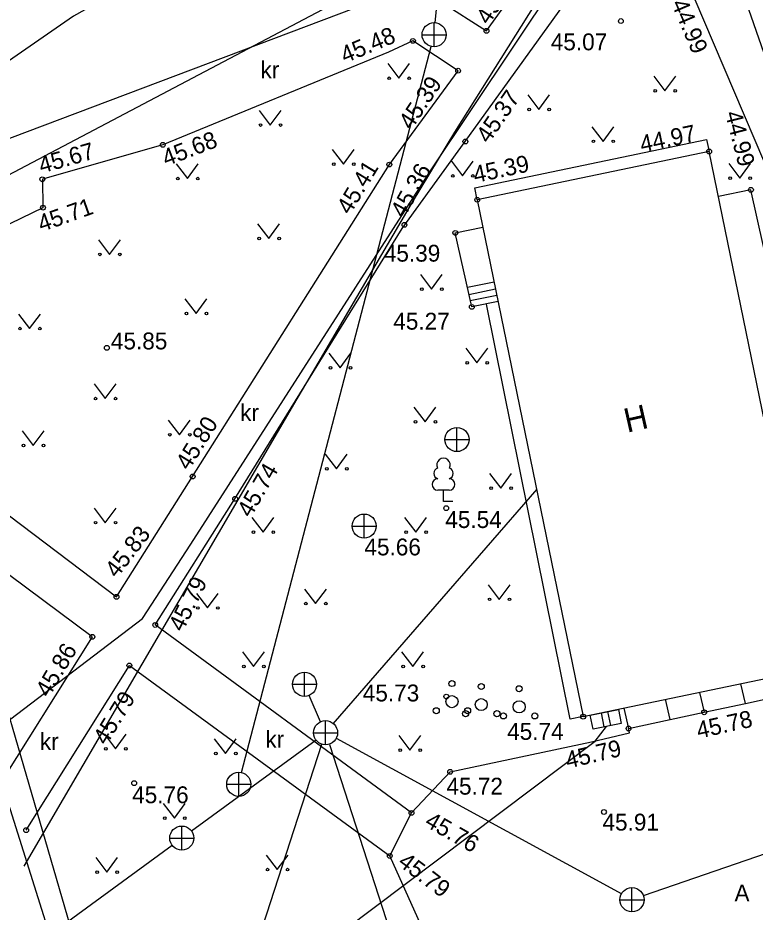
# Model space of a CAD drawing. Extents: x 641934 to 642134, y 6456183 to 6456320.
# Drawn here: x 642010.42 to 642041, y 6456250.89 to 6456287.96 of the extents above; entities that cross this region are included whole.
import ezdxf

# ---------------------------------------------------------------- set-up
doc = ezdxf.new("R2010")
doc.units = 0
for name, color, linetype in [('HALJASTUS', 7, 'Continuous'), ('HOONE', 7, 'Continuous'), ('HOONEDET', 7, 'Continuous'), ('KKAEV', 7, 'Continuous'), ('KORGUS', 7, 'Continuous'), ('KTRASS', 7, 'Continuous'), ('MOOTPIIR', 7, 'Continuous'), ('MPKAABEL', 7, 'Continuous'), ('POST', 7, 'Continuous'), ('PUU', 7, 'Continuous'), ('RAJATIS', 7, 'Continuous'), ('TEE', 7, 'Continuous'), ('TTRASS', 7, 'Continuous'), ('VTRASS', 7, 'Continuous')]:
    doc.layers.add(name, color=color, linetype=linetype)

msp = doc.modelspace()

# ---------------------------------------------------------------- linework, layer by layer
at = {"layer": 'HALJASTUS'}
for p, q in [((642025.756, 6456286.066), (642026.219, 6456285.459)), ((642026.219, 6456285.459), (642026.665, 6456286.066)), ((642036.793, 6456285.546), (642037.256, 6456284.939)), ((642037.256, 6456284.939), (642037.702, 6456285.546)), ((642031.564, 6456284.769), (642032.027, 6456284.162)), ((642032.027, 6456284.162), (642032.473, 6456284.769)), ((642020.422, 6456284.13), (642020.886, 6456283.523)), ((642020.886, 6456283.523), (642021.331, 6456284.13)), ((642034.223, 6456283.453), (642034.687, 6456282.846)), ((642034.687, 6456282.846), (642035.132, 6456283.453)), ((642023.455, 6456282.507), (642023.918, 6456281.901)), ((642023.918, 6456281.901), (642024.364, 6456282.507)), ((642016.984, 6456281.907), (642017.448, 6456281.3)), ((642017.448, 6456281.3), (642017.893, 6456281.907)), ((642028.397, 6456282.018), (642028.86, 6456281.411)), ((642028.86, 6456281.411), (642029.306, 6456282.018)), ((642039.9, 6456281.928), (642040.364, 6456281.321)), ((642040.364, 6456281.321), (642040.809, 6456281.928)), ((642020.361, 6456279.425), (642020.824, 6456278.818)), ((642020.824, 6456278.818), (642021.27, 6456279.425)), ((642013.758, 6456278.767), (642014.221, 6456278.16)), ((642014.221, 6456278.16), (642014.667, 6456278.767)), ((642027.112, 6456277.324), (642027.576, 6456276.717)), ((642027.576, 6456276.717), (642028.021, 6456277.324)), ((642017.343, 6456276.315), (642017.806, 6456275.709)), ((642017.806, 6456275.709), (642018.252, 6456276.315)), ((642010.441, 6456275.687), (642010.905, 6456275.081)), ((642010.905, 6456275.081), (642011.35, 6456275.687)), ((642023.318, 6456274.065), (642023.781, 6456273.458)), ((642023.781, 6456273.458), (642024.227, 6456274.065)), ((642028.995, 6456274.274), (642029.458, 6456273.667)), ((642029.458, 6456273.667), (642029.904, 6456274.274)), ((642013.578, 6456272.787), (642014.042, 6456272.18)), ((642014.042, 6456272.18), (642014.487, 6456272.787)), ((642026.843, 6456271.822), (642027.307, 6456271.215)), ((642027.307, 6456271.215), (642027.752, 6456271.822)), ((642016.656, 6456271.292), (642017.119, 6456270.685)), ((642017.119, 6456270.685), (642017.565, 6456271.292)), ((642010.591, 6456270.844), (642011.054, 6456270.237)), ((642011.054, 6456270.237), (642011.5, 6456270.844)), ((642023.168, 6456269.879), (642023.632, 6456269.272)), ((642023.632, 6456269.272), (642024.077, 6456269.879)), ((642029.981, 6456269.071), (642030.444, 6456268.465)), ((642030.444, 6456268.465), (642030.889, 6456269.071)), ((642013.578, 6456267.644), (642014.042, 6456267.038)), ((642014.042, 6456267.038), (642014.487, 6456267.644)), ((642020.121, 6456267.247), (642020.584, 6456266.641)), ((642020.584, 6456266.641), (642021.03, 6456267.247)), ((642026.455, 6456267.247), (642026.918, 6456266.641)), ((642026.918, 6456266.641), (642027.364, 6456267.247)), ((642029.921, 6456264.467), (642030.384, 6456263.86)), ((642030.384, 6456263.86), (642030.83, 6456264.467)), ((642017.82, 6456264.108), (642018.283, 6456263.501)), ((642018.283, 6456263.501), (642018.729, 6456264.108)), ((642022.302, 6456264.287), (642022.765, 6456263.681)), ((642022.765, 6456263.681), (642023.211, 6456264.287)), ((642019.732, 6456261.686), (642020.196, 6456261.079)), ((642020.196, 6456261.079), (642020.641, 6456261.686)), ((642026.335, 6456261.686), (642026.799, 6456261.079)), ((642026.799, 6456261.079), (642027.244, 6456261.686)), ((642014.003, 6456258.267), (642014.467, 6456257.66)), ((642014.467, 6456257.66), (642014.912, 6456258.267)), ((642018.562, 6456258.079), (642019.025, 6456257.472)), ((642019.025, 6456257.472), (642019.471, 6456258.079)), ((642026.216, 6456258.218), (642026.679, 6456257.611)), ((642026.679, 6456257.611), (642027.125, 6456258.218)), ((642016.445, 6456255.397), (642016.908, 6456254.79)), ((642016.908, 6456254.79), (642017.354, 6456255.397)), ((642020.713, 6456253.261), (642021.177, 6456252.654)), ((642021.177, 6456252.654), (642021.622, 6456253.261)), ((642013.645, 6456253.159), (642014.108, 6456252.552)), ((642014.108, 6456252.552), (642014.554, 6456253.159))]:
    msp.add_line(p, q, dxfattribs=at)
for centre in [(642025.818, 6456285.459), (642026.647, 6456285.459), (642036.855, 6456284.939), (642037.684, 6456284.939), (642031.626, 6456284.162), (642032.455, 6456284.162), (642020.485, 6456283.523), (642021.314, 6456283.523), (642034.286, 6456282.846), (642035.114, 6456282.846), (642023.517, 6456281.901), (642024.346, 6456281.901), (642028.459, 6456281.411), (642029.288, 6456281.411), (642039.962, 6456281.321), (642040.791, 6456281.321), (642017.047, 6456281.3), (642017.876, 6456281.3), (642020.423, 6456278.818), (642021.252, 6456278.818), (642013.82, 6456278.16), (642014.649, 6456278.16), (642027.175, 6456276.717), (642028.003, 6456276.717), (642017.405, 6456275.709), (642018.234, 6456275.709), (642010.504, 6456275.081), (642011.332, 6456275.081), (642029.057, 6456273.667), (642029.886, 6456273.667), (642023.38, 6456273.458), (642024.209, 6456273.458), (642013.641, 6456272.18), (642014.47, 6456272.18), (642026.906, 6456271.215), (642027.734, 6456271.215), (642016.718, 6456270.685), (642017.547, 6456270.685), (642010.653, 6456270.237), (642011.482, 6456270.237), (642023.231, 6456269.272), (642024.059, 6456269.272), (642030.043, 6456268.465), (642030.872, 6456268.465), (642013.641, 6456267.038), (642014.47, 6456267.038), (642020.183, 6456266.641), (642021.012, 6456266.641), (642026.517, 6456266.641), (642027.346, 6456266.641), (642022.364, 6456263.681), (642023.193, 6456263.681), (642029.983, 6456263.86), (642030.812, 6456263.86), (642017.882, 6456263.501), (642018.711, 6456263.501), (642019.795, 6456261.079), (642020.623, 6456261.079), (642026.398, 6456261.079), (642027.227, 6456261.079), (642014.066, 6456257.66), (642014.895, 6456257.66), (642026.278, 6456257.611), (642027.107, 6456257.611), (642018.624, 6456257.472), (642019.453, 6456257.472), (642016.507, 6456254.79), (642017.336, 6456254.79), (642013.707, 6456252.552), (642014.536, 6456252.552), (642020.776, 6456252.654), (642021.604, 6456252.654)]:
    msp.add_circle(centre, 0.055, dxfattribs=at)
at = {"layer": 'HOONE'}
for points in [[(642033.865, 6456258.997), (642043.483, 6456261), (642039.088, 6456282.427), (642029.47, 6456280.424), (642033.865, 6456258.997)], [(642041.385, 6456271.213), (642042.897, 6456271.557), (642040.821, 6456280.834), (642039.476, 6456280.556)], [(642030.333, 6456276.208), (642029.243, 6456275.981), (642028.56, 6456279.05), (642029.707, 6456279.29)], [(642029.062, 6456276.794), (642030.168, 6456277.019)], [(642038.694, 6456260), (642038.881, 6456259.178), (642040.599, 6456259.547), (642040.397, 6456260.357)], [(642035.554, 6456259.347), (642035.747, 6456258.505), (642037.473, 6456258.876), (642037.283, 6456259.718)]]:
    msp.add_lwpolyline(points, dxfattribs=at)
at = {"layer": 'HOONEDET'}
for points in [[(642029.47, 6456280.424), (642029.372, 6456280.912), (642038.981, 6456282.926), (642039.088, 6456282.427)], [(642029.127, 6456276.499), (642030.228, 6456276.731)], [(642029.183, 6456276.245), (642030.284, 6456276.471)], [(642033.865, 6456258.997), (642033.328, 6456258.894), (642029.849, 6456276.101)]]:
    msp.add_lwpolyline(points, dxfattribs=at)
at = {"layer": 'KKAEV'}
for p, q in [((642027.682, 6456286.766), (642027.682, 6456287.766)), ((642027.182, 6456287.266), (642028.182, 6456287.266)), ((642028.628, 6456269.985), (642028.628, 6456270.985)), ((642028.128, 6456270.485), (642029.128, 6456270.485)), ((642024.779, 6456266.396), (642024.779, 6456267.396)), ((642024.279, 6456266.896), (642025.279, 6456266.896)), ((642022.305, 6456259.837), (642022.305, 6456260.837)), ((642021.805, 6456260.337), (642022.805, 6456260.337)), ((642023.178, 6456257.831), (642023.178, 6456258.831)), ((642022.678, 6456258.331), (642023.678, 6456258.331)), ((642019.578, 6456255.691), (642019.578, 6456256.691)), ((642019.078, 6456256.191), (642020.078, 6456256.191)), ((642017.215, 6456253.463), (642017.215, 6456254.463)), ((642016.715, 6456253.963), (642017.715, 6456253.963)), ((642035.888, 6456250.909), (642035.888, 6456251.909)), ((642035.388, 6456251.409), (642036.388, 6456251.409))]:
    msp.add_line(p, q, dxfattribs=at)
for centre in [(642027.682, 6456287.266), (642028.628, 6456270.485), (642024.779, 6456266.896), (642022.305, 6456260.337), (642023.178, 6456258.331), (642019.578, 6456256.191), (642017.215, 6456253.963), (642035.888, 6456251.409)]:
    msp.add_circle(centre, 0.5, dxfattribs=at)
at = {"layer": 'KORGUS'}
for centre in [(642035.429, 6456287.832), (642029.854, 6456287.427), (642026.802, 6456287.009), (642028.676, 6456285.773), (642028.979, 6456282.839), (642016.425, 6456282.699), (642039.088, 6456282.427), (642025.824, 6456281.883), (642011.429, 6456281.274), (642040.822, 6456280.836), (642029.47, 6456280.424), (642011.456, 6456280.095), (642026.449, 6456279.386), (642028.56, 6456279.05), (642029.244, 6456275.982), (642014.108, 6456274.286), (642017.666, 6456268.951), (642019.427, 6456268.024), (642028.184, 6456267.64), (642014.507, 6456263.962), (642016.114, 6456262.798), (642013.504, 6456262.304), (642015.041, 6456261.115), (642028.187, 6456259.829), (642038.881, 6456259.178), (642033.865, 6456258.997), (642035.747, 6456258.505), (642028.344, 6456256.707), (642015.239, 6456256.24), (642026.742, 6456255.007), (642034.725, 6456255.044), (642010.76, 6456254.291), (642025.842, 6456253.223)]:
    msp.add_circle(centre, 0.1, dxfattribs=at)
at = {"layer": 'KTRASS'}
for points in [[(642027.731, 6456287.763), (642028.591, 6456296.719)], [(642019.696, 6456256.675), (642027.561, 6456286.779)], [(642023.498, 6456258.703), (642031.949, 6456268.428)], [(642022.967, 6456258.777), (642022.495, 6456259.879)], [(642017.612, 6456254.261), (642022.788, 6456258.042)], [(642023.618, 6456258.1), (642035.462, 6456251.645)], [(642017.969, 6456242.249), (642023.018, 6456257.857)], [(642023.345, 6456257.847), (642025.991, 6456249.646)], [(642036.366, 6456251.58), (642044.884, 6456254.517)], [(642012.341, 6456250.398), (642016.809, 6456253.669)]]:
    msp.add_lwpolyline(points, dxfattribs=at)
at = {"layer": 'MOOTPIIR'}
msp.add_lwpolyline([(642014.084, 6456242.495), (642016.776, 6456241.358), (642020.25, 6456240.662), (642034.574, 6456245.446), (642060.673, 6456250.147), (642048.551, 6456302.467), (642027.248, 6456296.179), (642012.718, 6456288.037), (642002.285, 6456280.822), (642008.93, 6456258.789)], close=True, dxfattribs=at)
at = {"layer": 'MPKAABEL'}
for points in [[(642010.683, 6456252.805), (642022.001, 6456272.175), (642022.397, 6456272.85), (642026.779, 6456280.318), (642028.536, 6456283.231), (642035.212, 6456293.856), (642036.525, 6456295.893), (642038.734, 6456299.57)], [(642014.816, 6456242.186), (642016.08, 6456244.23), (642034.356, 6456257.976), (642034.836, 6456258.589)]]:
    msp.add_lwpolyline(points, dxfattribs=at)
at = {"layer": 'POST'}
for p, q in [((642034.61, 6456259.155), (642034.727, 6456258.57)), ((642034.876, 6456259.208), (642034.993, 6456258.623))]:
    msp.add_line(p, q, dxfattribs=at)
msp.add_lwpolyline([(642034.157, 6456259.064), (642035.328, 6456259.299), (642035.445, 6456258.713), (642034.274, 6456258.479)], close=True, dxfattribs=at)
at = {"layer": 'PUU'}
for p, q in [((642028.311, 6456268.386), (642027.831, 6456268.386)), ((642028.071, 6456267.911), (642028.071, 6456268.386)), ((642028.451, 6456267.911), (642028.071, 6456267.911))]:
    msp.add_line(p, q, dxfattribs=at)
for centre, radius in [((642028.422, 6456260.369), 0.125), ((642029.638, 6456260.246), 0.125), ((642031.208, 6456260.153), 0.125), ((642028.422, 6456259.619), 0.25), ((642029.638, 6456259.496), 0.25), ((642031.208, 6456259.403), 0.25), ((642027.772, 6456259.244), 0.125), ((642028.988, 6456259.121), 0.125), ((642029.072, 6456259.244), 0.125), ((642030.288, 6456259.121), 0.125), ((642030.558, 6456259.028), 0.125), ((642031.858, 6456259.028), 0.125)]:
    msp.add_circle(centre, radius, dxfattribs=at)
for centre, radius, start, end in [((642028.071, 6456269.431), 0.277, 332.5799, 207.4201), ((642027.901, 6456269.084), 0.233, 109.0217, 253.1415), ((642028.241, 6456269.084), 0.233, 286.8508, 70.9859), ((642027.834, 6456268.623), 0.238, 90.0016, 269.3953), ((642028.308, 6456268.623), 0.238, 270.6047, 89.9984)]:
    msp.add_arc(centre, radius, start, end, dxfattribs=at)
at = {"layer": 'RAJATIS'}
msp.add_lwpolyline([(642002.112, 6456285.595), (642004.029, 6456280.702), (642025.102, 6456288.643), (642022.015, 6456296.379)], dxfattribs=at)
at = {"layer": 'TEE'}
for points in [[(642024.911, 6456295.659), (642027.619, 6456289.443), (642027.981, 6456288.618), (642029.854, 6456287.427), (642035.417, 6456295.121), (642040.026, 6456301.48)], [(642041.888, 6456300.71), (642038.065, 6456295.458), (642040.229, 6456289.733), (642040.292, 6456289.573), (642043.169, 6456281.3), (642046.895, 6456264.236)], [(642026.742, 6456255.007), (642016.117, 6456262.799), (642019.42, 6456268.025), (642026.357, 6456279.227), (642028.97, 6456282.842), (642036.696, 6456293.559), (642038.455, 6456288.84), (642041.792, 6456281.019)], [(642011.431, 6456281.275), (642011.456, 6456280.095), (642004.247, 6456276.612), (642002.501, 6456272.951), (642010.068, 6456267.315), (642014.507, 6456263.962), (642017.666, 6456268.951), (642025.825, 6456281.884), (642028.676, 6456285.773), (642026.802, 6456287.009), (642025.787, 6456286.544), (642016.428, 6456282.702), (642011.431, 6456281.275)], [(642013.502, 6456262.303), (642008.713, 6456265.851), (642001.496, 6456271.207), (641994.631, 6456276.222)], [(642013.502, 6456262.303), (642009.326, 6456255.679)], [(642010.76, 6456254.291), (642015.041, 6456261.115), (642025.842, 6456253.223)], [(642040.595, 6456259.548), (642042.73, 6456260.006)], [(642037.473, 6456258.876), (642038.881, 6456259.178)], [(642028.509, 6456244.924), (642029.005, 6456246.199), (642025.842, 6456253.223), (642026.742, 6456255.007), (642028.345, 6456256.707), (642034.205, 6456257.959), (642035.79, 6456258.325), (642035.747, 6456258.505)]]:
    msp.add_lwpolyline(points, dxfattribs=at)
at = {"layer": 'TTRASS'}
msp.add_lwpolyline([(642009.24, 6456258.246), (642015.579, 6456263.059), (642017.585, 6456266.15), (642027.563, 6456281.67), (642036.151, 6456294.512), (642039.741, 6456299.867)], dxfattribs=at)
at = {"layer": 'VTRASS'}
for points in [[(642004.09, 6456278.329), (642025.103, 6456289.404), (642026.484, 6456289.386)], [(642014.982, 6456242.115), (642005.3, 6456275.34), (642002.901, 6456281.247)]]:
    msp.add_lwpolyline(points, dxfattribs=at)

# ---------------------------------------------------------------- texts
at = {"layer": 'HOONE'}
msp.add_text('H', height=1, rotation=12.8105, dxfattribs=at).set_placement((642035.684, 6456270.763))
at = {"layer": 'KORGUS'}
for s, rotation, p in [('45.36', 56.733, (642029.942, 6456287.642)), ('44.99', 292.8537, (642037.508, 6456288.567)), ('45.48', 22.6303, (642023.98, 6456286.073)), ('45.39', 56.4793, (642026.742, 6456283.288)), ('45.37', 55.4003, (642029.943, 6456282.72)), ('44.99', 284.3009, (642039.743, 6456284.015)), ('45.68', 20.9891, (642016.565, 6456281.8)), ('44.97', 11.8889, (642036.297, 6456282.38)), ('45.67', 15.7869, (642011.393, 6456281.507)), ('45.39', 12.0998, (642029.385, 6456281.116)), ('45.41', 58.8192, (642024.19, 6456279.767)), ('45.36', 60.7617, (642026.44, 6456279.63)), ('45.71', 19.4147, (642011.392, 6456279.082)), ('45.80', 58.1095, (642017.507, 6456269.168)), ('45.74', 59.9083, (642020.068, 6456267.209)), ('45.83', 52.2974, (642014.52, 6456264.706)), ('45.79', 63.77, (642017.254, 6456262.476)), ('45.86', 59.436, (642011.704, 6456259.753)), ('45.79', 58.2986, (642014.084, 6456257.773)), ('45.78', 12.4845, (642038.648, 6456258.083)), ('45.79', 13.2674, (642033.221, 6456256.839)), ('45.76', 330.4461, (642027.243, 6456254.486)), ('45.79', 323.0027, (642026.136, 6456252.867))]:
    msp.add_text(s, height=0.7, rotation=rotation, dxfattribs=at).set_placement(p)
for s, p in [('45.07', (642032.52, 6456286.62)), ('45.39', (642025.594, 6456277.859)), ('45.27', (642025.987, 6456275.04)), ('45.85', (642014.274, 6456274.221)), ('45.54', (642028.145, 6456266.817)), ('45.66', (642024.79, 6456265.681)), ('45.73', (642024.722, 6456259.628)), ('45.74', (642030.71, 6456258.035)), ('45.72', (642028.193, 6456255.764)), ('45.76', (642015.156, 6456255.408)), ('45.91', (642034.664, 6456254.274))]:
    msp.add_text(s, height=0.7, dxfattribs=at).set_placement(p)
at = {"layer": 'TEE'}
for s, p in [('kr', (642020.48, 6456285.46)), ('kr', (642019.635, 6456271.252)), ('kr', (642020.681, 6456257.707)), ('kr', (642011.329, 6456257.617)), ('A', (642040.14, 6456251.337))]:
    msp.add_text(s, height=0.7, dxfattribs=at).set_placement(p)

doc.saveas('drawing.dxf')
